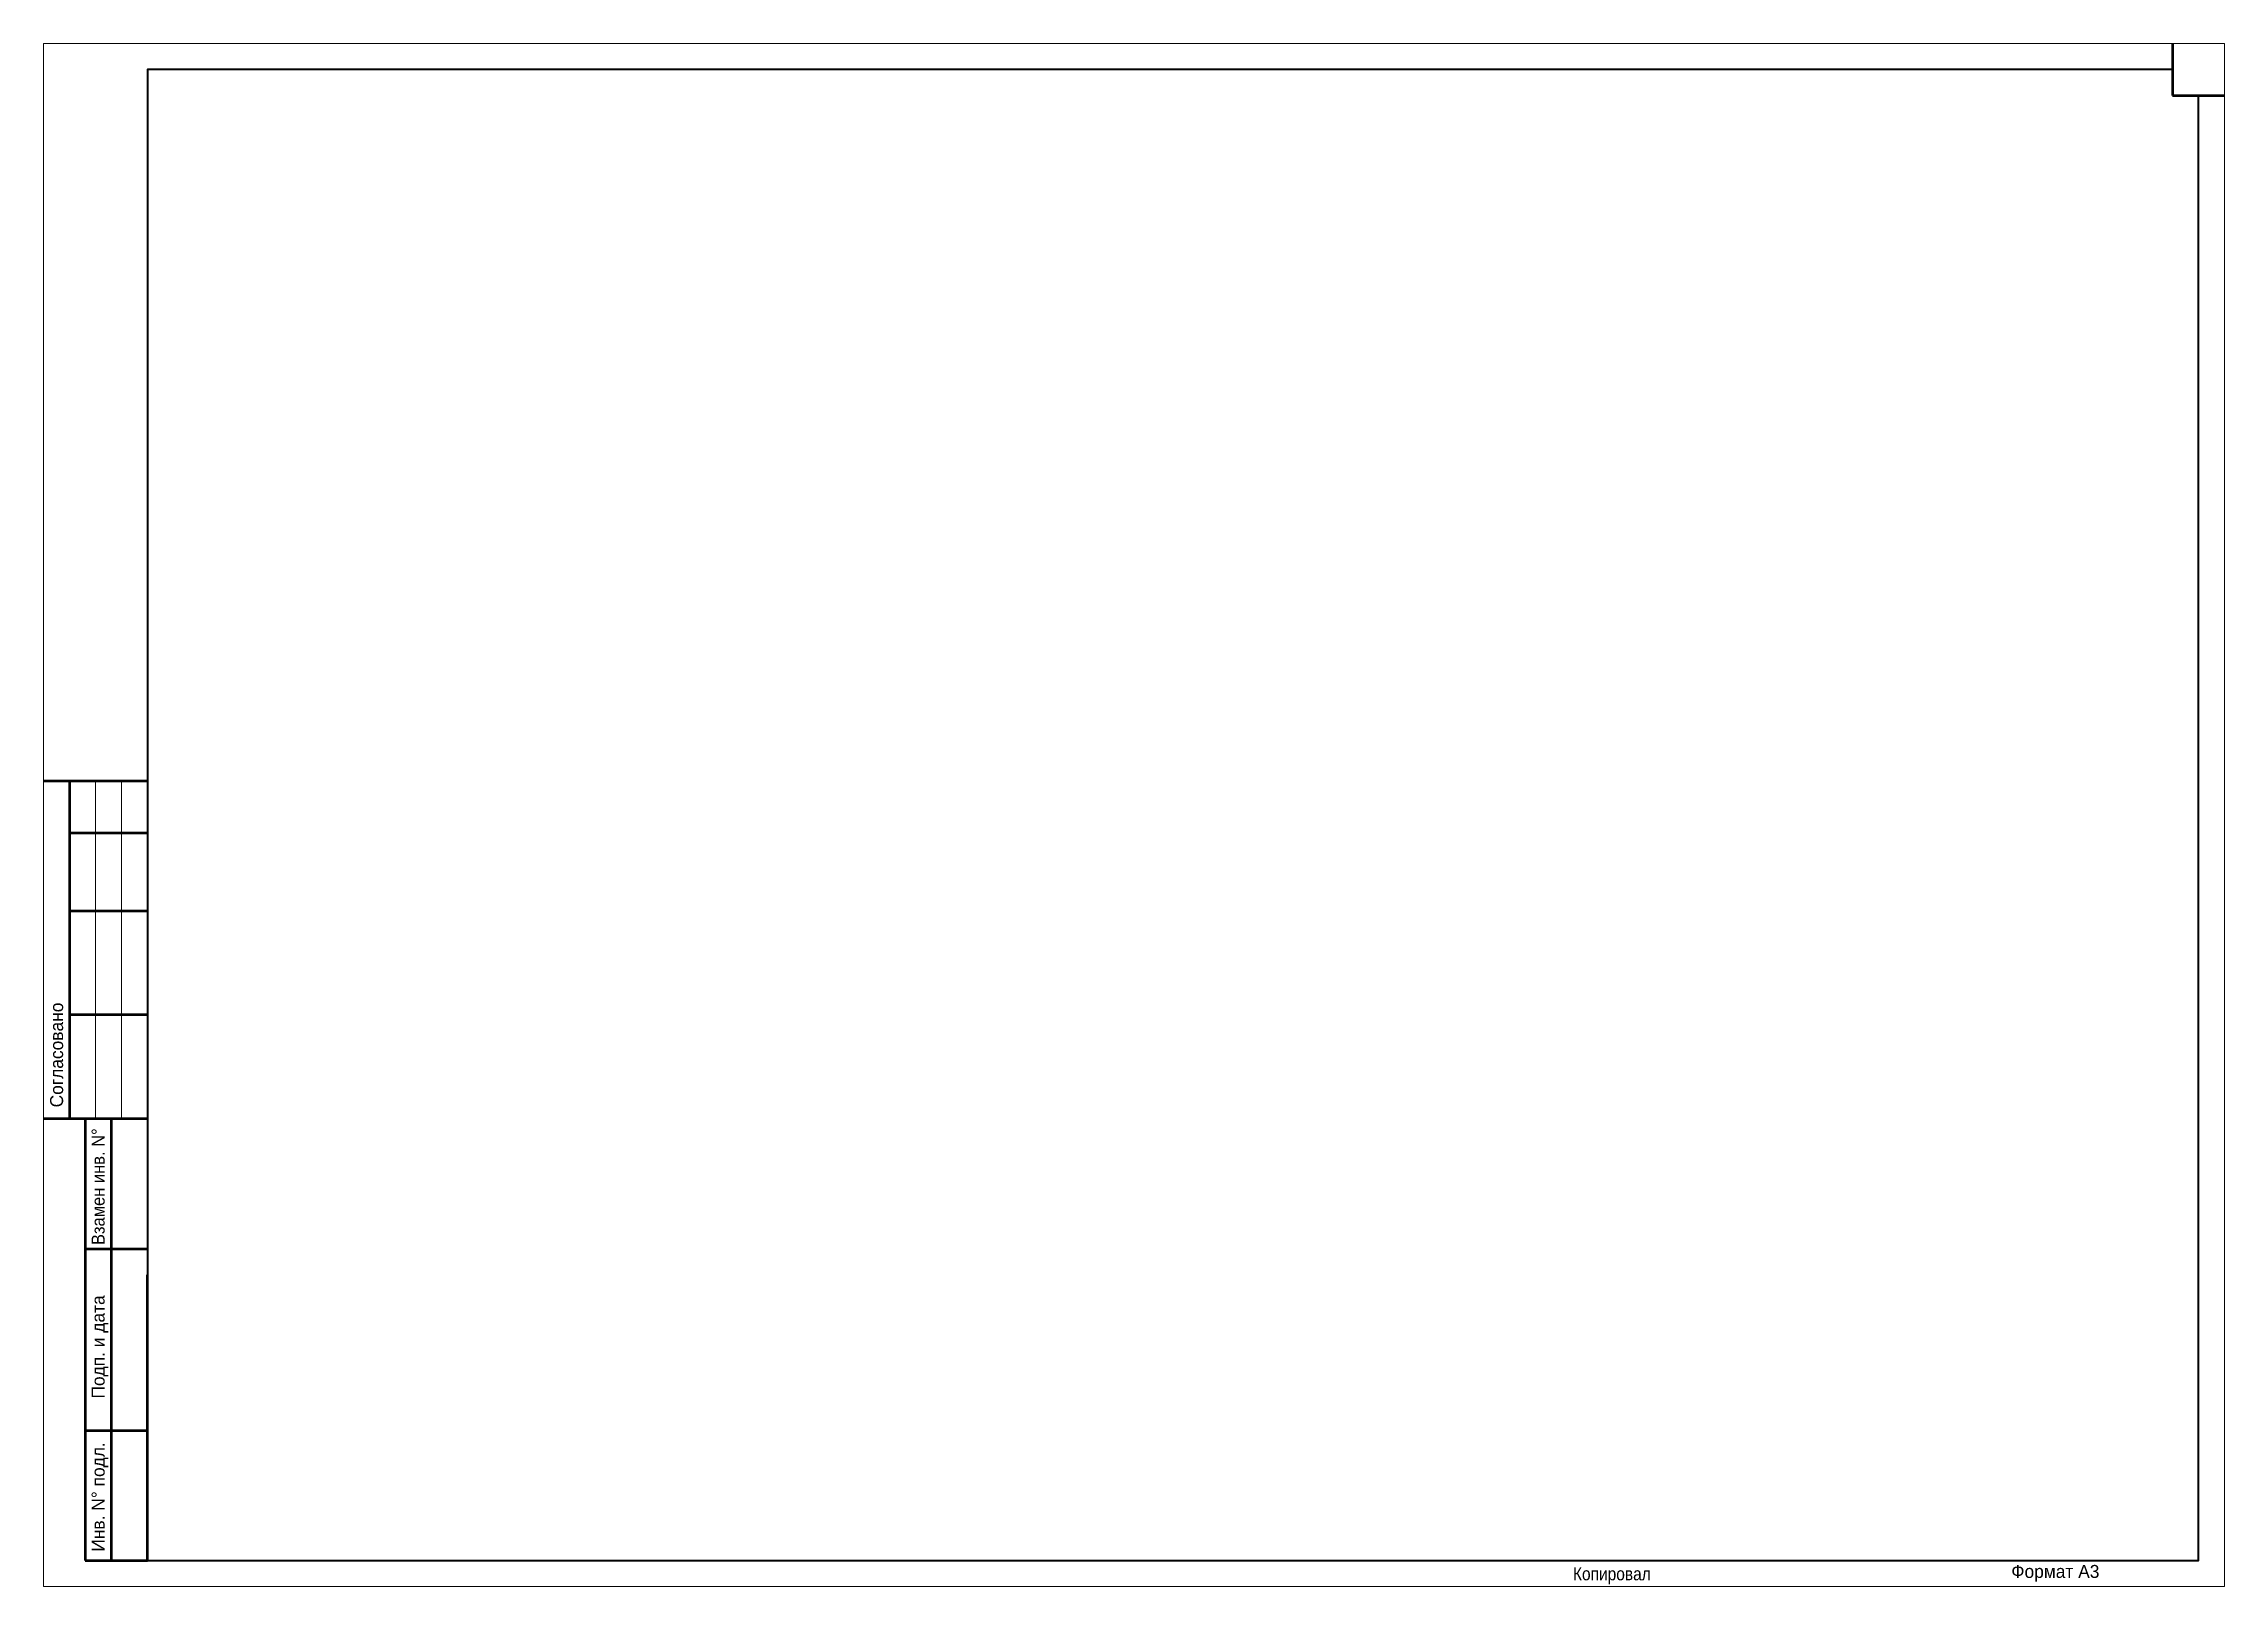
# Model space of a CAD drawing. Header units: millimetres. Extents: x 0 to 420, y 0 to 297.
import ezdxf
from ezdxf.enums import TextEntityAlignment as Align

# ---------------------------------------------------------------- set-up
doc = ezdxf.new("R2010")
doc.units = ezdxf.units.MM
doc.linetypes.add('CONTI', pattern=[0])
for name, color, linetype, lineweight in [('Рамка', 250, 'CONTI', 40), ('Штамп текст', 7, 'Continuous', 13), ('Штамп форматка 1', 7, 'Continuous', 13), ('Штамп форматка 2', 7, 'Continuous', 50)]:
    doc.layers.add(name, color=color, linetype=linetype, lineweight=lineweight)
doc.styles.get("Standard").update_dxf_attribs({"font": 'mipgost.shx'})

# ---------------------------------------------------------------- blocks, each defined once
blk = doc.blocks.new('*U35')
at = {"layer": 'Рамка', "linetype": 'CONTI', "lineweight": 20}
blk.add_lwpolyline([(2103, 0), (2523, 0), (2523, 297), (2103, 297)], close=True, dxfattribs=at)
at = {"layer": 'Рамка', "linetype": 'CONTI', "lineweight": 40}
blk.add_lwpolyline([(2513, 292), (2123, 292), (2123, 5), (2518, 5), (2518, 287)], dxfattribs=at)
at = {"layer": 'Штамп форматка 1'}
for p, q in [((2113, 155), (2113, 90)), ((2118, 155), (2118, 90))]:
    blk.add_line(p, q, dxfattribs=at)
at = {"layer": 'Штамп форматка 2'}
for p, q in [((2513, 297), (2513, 287)), ((2513, 287), (2523, 287)), ((2123, 155), (2103, 155)), ((2108, 155), (2108, 90)), ((2123, 145), (2108, 145)), ((2123, 130), (2108, 130)), ((2123, 110), (2108, 110)), ((2123, 90), (2103, 90)), ((2111, 90), (2111, 5)), ((2116, 90), (2116, 5)), ((2111, 65), (2123, 65)), ((2123, 5), (2123, 60)), ((2123, 5), (2123, 60)), ((2123, 5), (2123, 60)), ((2123, 5), (2123, 60)), ((2111, 30), (2123, 30)), ((2111, 5), (2123, 5))]:
    blk.add_line(p, q, dxfattribs=at)
at = {"layer": 'Штамп текст'}
for s, p in [('Согласовано', (2105.5, 92.21)), ('Подп. и дата', (2113.5, 36.16)), ('Инв. N%%D подл.', (2113.5, 6.68))]:
    blk.add_text(s, height=2.5, rotation=90, dxfattribs=at).set_placement(p, align=Align.MIDDLE_LEFT)
at = {"layer": 'Штамп текст', "width": 0.95}
blk.add_text('Взамен инв. N%%D', height=2.5, rotation=90, dxfattribs=at).set_placement((2113.5, 65.71), align=Align.MIDDLE_LEFT)
at = {"layer": 'Штамп текст', "width": 0.892515}
blk.add_text('Копировал', height=2.5, dxfattribs=at).set_placement((2397.54, 1.17))
at = {"layer": 'Штамп текст', "insert": (2490.45, 2.5), "char_height": 2.5, "width": 50, "attachment_point": 5}
blk.add_mtext('{\\C256;Формат А3}', dxfattribs=at)

msp = doc.modelspace()

# ---------------------------------------------------------------- block references
at = {"layer": 'Рамка'}
msp.add_blockref('*U35', (-2103, 0), dxfattribs=at)

doc.saveas('drawing.dxf')
